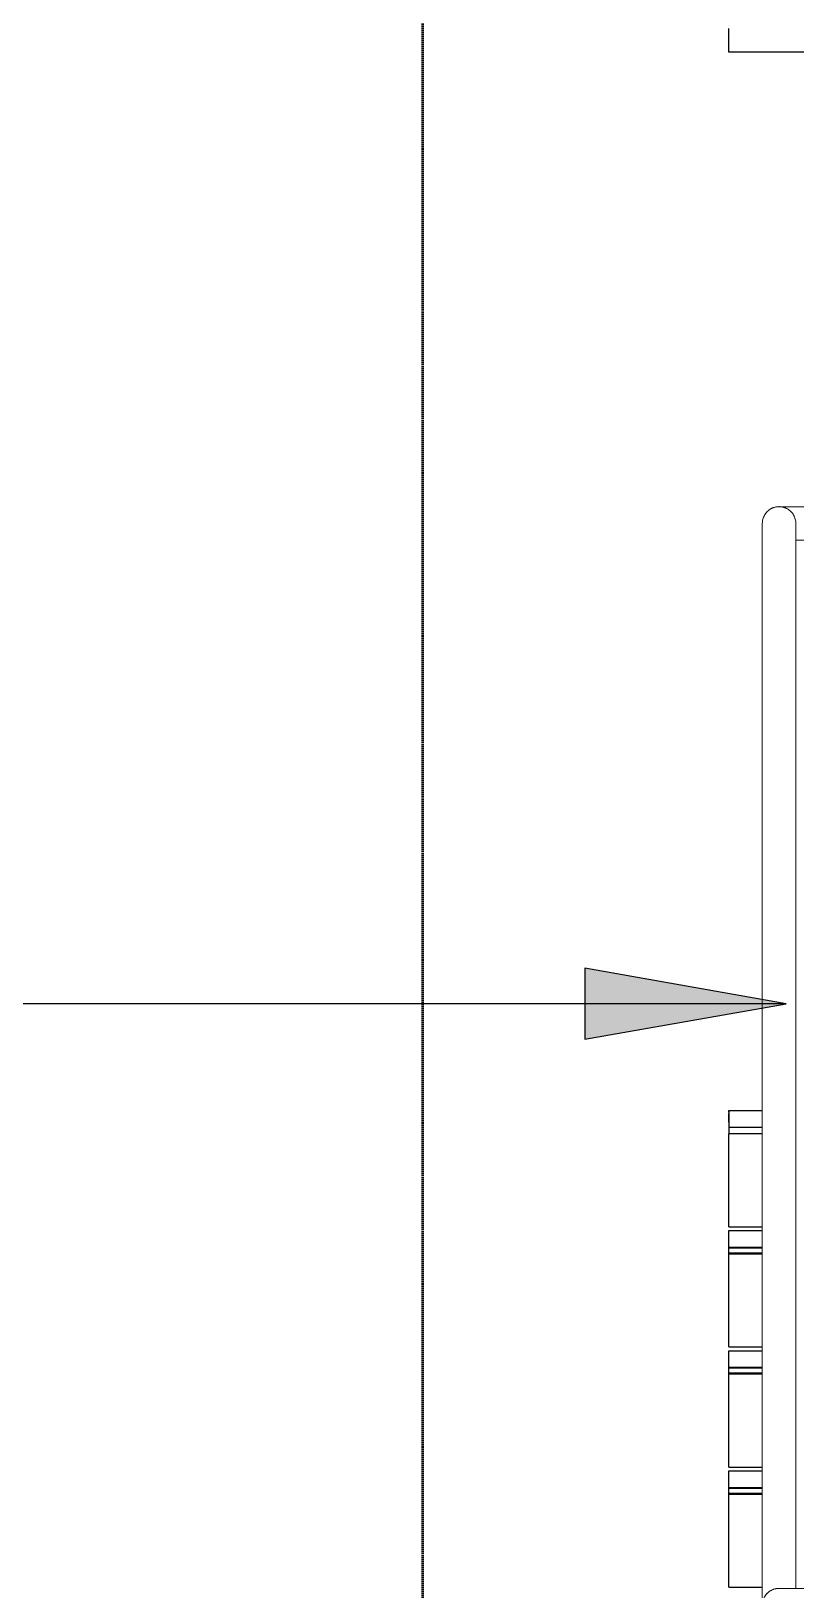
# Model space of a CAD drawing. Header units: millimetres. Extents: x -153298 to 620751, y -313239 to 250031.
# Drawn here: x 5109 to 6249, y -303879 to -301555 of the extents above; entities that cross this region are included whole.
import ezdxf

# ---------------------------------------------------------------- set-up
doc = ezdxf.new("R2010")
doc.units = ezdxf.units.MM
doc.linetypes.add('DPA_Hidden 50', pattern=[3, 2, -1])
for name, color, linetype, lineweight in [('A-ANNO-SYMB', 7, 'Continuous', 9), ('A-FLOR-HRAL', 7, 'Continuous', 25), ('S-STRS-E', 7, 'Continuous', 25), ('S-STRS-IDEN', 7, 'Continuous', 25)]:
    doc.layers.add(name, color=color, linetype=linetype, lineweight=lineweight)

# ---------------------------------------------------------------- blocks, each defined once
blk = doc.blocks.new('Railing - Post_50mm-V469-2140-01 ENTRANCE 1 ELEVATION 2')
at = {"layer": 'A-FLOR-HRAL', "color": 7, "lineweight": 9}
for p, q in [((-17522, 112000.7), (-17522, 111125.7)), ((-17472, 111125.7), (-17472, 112000.7))]:
    blk.add_line(p, q, dxfattribs=at)
blk = doc.blocks.new('Railing - Post_50mm-V538-2140-01 ENTRANCE 1 ELEVATION 2')
at = {"layer": 'A-FLOR-HRAL', "color": 7, "lineweight": 9}
for p, q in [((-18472, 107162.8), (-18472, 107342)), ((-18422, 107342), (-18422, 107187.8)), ((-18472, 106287.8), (-18422, 106287.8)), ((-18422, 106287.8), (-18472, 106287.8))]:
    blk.add_line(p, q, dxfattribs=at)
blk = doc.blocks.new('Railing - Railing-14945432-2140-01 ENTRANCE 1 ELEVATION 2')
at = {"layer": 'A-FLOR-HRAL', "color": 7, "lineweight": 9}
for p, q in [((-18472, 107965.4), (-18472, 107989.6)), ((-18472, 107989.6), (-18472, 107965.4)), ((-18472, 107965.4), (-18472, 107941.3)), ((-18472, 107941.3), (-18472, 107965.4)), ((-18472, 107960.8), (-18472, 107162.8)), ((-18422, 107187.8), (-18422, 107960.8))]:
    blk.add_line(p, q, dxfattribs=at)
at = {"color": 7, "extrusion": (0, 0, -1), "zscale": -1}
blk.add_blockref('Railing - Post_50mm-V469-2140-01 ENTRANCE 1 ELEVATION 2', (35944, -3225.2), dxfattribs=at)
blk.add_blockref('Railing - Post_50mm-V469-2140-01 ENTRANCE 1 ELEVATION 2', (35944, -3225.2), dxfattribs=at)
at = {"color": 7}
blk.add_blockref('Railing - Post_50mm-V538-2140-01 ENTRANCE 1 ELEVATION 2', (0, 0), dxfattribs=at)
blk = doc.blocks.new('Top Rail Type - Top Rail_Internal_-14945436-2140-01 ENTRANCE 1 ELEVATION 2')
at = {"layer": 'A-FLOR-HRAL', "color": 7, "lineweight": 9}
for p, q in [((-17497, 108800.4), (-18447, 108800.4)), ((-16422, 108800.4), (-17222, 108800.4)), ((-16346.4, 108800.4), (-16422, 108800.4)), ((-16346.4, 108800.4), (-16346.4, 108797.1)), ((-16346.4, 108797.1), (-16346.4, 108799.6)), ((-18472, 108775.4), (-18472, 107345.9)), ((-18422, 107345.9), (-18422, 108775.4)), ((-18422, 108750.4), (-17522, 108750.4)), ((-18472, 107345.9), (-18472, 107162.8)), ((-18422, 107187.8), (-18422, 107345.9)), ((-16422, 107187.8), (-18447, 107187.8)), ((-16321.4, 107187.8), (-16422, 107187.8)), ((-16321.4, 107187.8), (-16321.4, 107162.8)), ((-16321.4, 107162.8), (-16321.4, 107187)), ((-16321.4, 107162.8), (-16321.4, 107137.8)), ((-16321.4, 107138.7), (-16321.4, 107162.8)), ((-18447, 107137.8), (-16422, 107137.8)), ((-16422, 107137.8), (-16321.4, 107137.8))]:
    blk.add_line(p, q, dxfattribs=at)
for points, knots in [([(-18422, 108775.4), (-18422, 108777.6), (-18422.6, 108782), (-18425.1, 108788.1), (-18429.1, 108793.3), (-18434.4, 108797.3), (-18440.5, 108799.9), (-18449.2, 108801), (-18457.9, 108798.7), (-18464.9, 108793.3), (-18468.9, 108788.1), (-18471.4, 108782), (-18472, 108777.6), (-18472, 108775.4)], [0, 0, 0, 0, 0.083333, 0.166667, 0.25, 0.333333, 0.416667, 0.5, 0.666667, 0.75, 0.833333, 0.916667, 1, 1, 1, 1]), ([(-18422, 108775.4), (-18422, 108777.6), (-18422.5, 108780.9), (-18423.9, 108785), (-18425.3, 108788), (-18426.8, 108790.2), (-18428.2, 108791.9), (-18429.7, 108793.5), (-18431.8, 108795.3), (-18434, 108796.8), (-18436, 108797.9), (-18437.4, 108798.5), (-18439, 108799.1), (-18440.5, 108799.6), (-18442.1, 108800), (-18443.8, 108800.2), (-18445.4, 108800.4), (-18447, 108800.5), (-18448.7, 108800.4), (-18450.3, 108800.2), (-18451.9, 108800), (-18453.5, 108799.6), (-18455.1, 108799.1), (-18456.6, 108798.5), (-18458.1, 108797.9), (-18459.5, 108797.1), (-18460.9, 108796.2), (-18462.7, 108795), (-18464.3, 108793.5), (-18465.8, 108791.9), (-18467.2, 108790.2), (-18468.7, 108788), (-18470.2, 108785), (-18471.6, 108780.9), (-18472, 108777.6), (-18472, 108775.4)], [0, 0, 0, 0, 0.083333, 0.125, 0.166667, 0.208333, 0.229167, 0.25, 0.291667, 0.333333, 0.354167, 0.375, 0.395833, 0.416667, 0.4375, 0.458333, 0.479167, 0.5, 0.520833, 0.541667, 0.5625, 0.583333, 0.604167, 0.625, 0.645833, 0.666667, 0.6875, 0.708333, 0.75, 0.770833, 0.791667, 0.833333, 0.875, 0.916667, 1, 1, 1, 1]), ([(-18447, 107187.8), (-18447.6, 107187.8), (-18448.6, 107187.8), (-18450.3, 107187.6), (-18451.9, 107187.4), (-18453.5, 107187), (-18455.1, 107186.5), (-18456.6, 107185.9), (-18458.1, 107185.3), (-18459.5, 107184.5), (-18460.9, 107183.6), (-18462.7, 107182.4), (-18464.3, 107180.9), (-18465.8, 107179.3), (-18467.2, 107177.6), (-18468.7, 107175.4), (-18470.2, 107172.4), (-18471.6, 107168.3), (-18472, 107165), (-18472, 107162.8)], [0.5, 0.5, 0.5, 0.5, 0.5208333, 0.5416667, 0.5625, 0.5833333, 0.6041667, 0.625, 0.6458333, 0.6666667, 0.6875, 0.7083333, 0.75, 0.7708333, 0.7916667, 0.8333333, 0.875, 0.9166667, 1, 1, 1, 1]), ([(-18447, 107187.8), (-18451.4, 107187.8), (-18457.9, 107186.1), (-18464.9, 107180.7), (-18468.9, 107175.5), (-18471.4, 107169.4), (-18472, 107165), (-18472, 107162.8)], [0.5, 0.5, 0.5, 0.5, 0.6666667, 0.75, 0.8333333, 0.9166667, 1, 1, 1, 1]), ([(-18472, 107162.8), (-18472, 107160.6), (-18471.6, 107157.4), (-18470.2, 107153.2), (-18468.7, 107150.3), (-18467.2, 107148), (-18465.8, 107146.3), (-18465.1, 107145.5), (-18464.7, 107145.1)], [0, 0, 0, 0, 0.0833333, 0.125, 0.1666667, 0.2083333, 0.2291667, 0.25, 0.25, 0.25, 0.25])]:
    blk.add_open_spline(points, degree=3, knots=knots, dxfattribs=at)

msp = doc.modelspace()

# ---------------------------------------------------------------- hatches: boundary and pattern name
at = {"layer": 'S-STRS-IDEN'}
msp.add_hatch(color=7, dxfattribs=at).paths.add_polyline_path([(6234.727, -303005.2263), (5934.727, -302952.3282), (5934.727, -303058.1244)])

# ---------------------------------------------------------------- linework, layer by layer
at = {"layer": 'A-ANNO-SYMB', "color": 7, "linetype": 'DPA_Hidden 50', "lineweight": 50}
msp.add_line((5692.5928, -296351.0671), (5692.5928, -305663.4811), dxfattribs=at)
at = {"layer": 'S-STRS-E', "color": 7}
for p, q in [((6149.1524, -301586.667), (6149.1524, -301551.667)), ((6149.1524, -301586.667), (6149.1524, -301551.667)), ((8449.1524, -301586.667), (6149.1524, -301586.667)), ((6149.1524, -303164.2756), (6199.1524, -303164.2756)), ((6149.1524, -303164.2756), (6149.1524, -303189.2756)), ((6149.1524, -303166.7756), (6149.1524, -303164.2756)), ((6149.1524, -303166.7756), (6149.1524, -303164.2756)), ((6149.1524, -303166.7756), (6149.1524, -303164.2756)), ((6149.1524, -303166.7756), (6149.1524, -303164.2756)), ((6149.1524, -303166.7756), (6149.1524, -303164.2756)), ((6149.1524, -303164.2756), (6199.1524, -303164.2756)), ((6149.1524, -303164.2756), (6199.1524, -303164.2756)), ((6149.1524, -303164.2756), (6199.1524, -303164.2756)), ((6149.1524, -303164.2756), (6199.1524, -303164.2756)), ((6149.1524, -303164.2756), (6199.1524, -303164.2756)), ((6149.1524, -303169.2756), (6149.1524, -303199.2756)), ((6149.1524, -303179.2756), (6149.1524, -303169.2756)), ((6149.1524, -303181.7756), (6149.1524, -303179.2756)), ((6149.1524, -303189.2756), (6199.1524, -303189.2756)), ((6199.1524, -303199.2756), (6149.1524, -303199.2756)), ((6149.1524, -303337.7156), (6149.1524, -303199.2756)), ((6199.1524, -303199.2756), (6149.1524, -303199.2756)), ((6149.1524, -303337.7156), (6199.1524, -303337.7156)), ((6149.1524, -303348.9544), (6149.1524, -303343.4544)), ((6149.1524, -303343.4544), (6199.1524, -303343.4544)), ((6149.1524, -303368.4544), (6149.1524, -303343.4544)), ((6149.1524, -303345.9544), (6149.1524, -303343.4544)), ((6149.1524, -303345.9544), (6149.1524, -303343.4544)), ((6149.1524, -303345.9544), (6149.1524, -303343.4544)), ((6149.1524, -303345.9544), (6149.1524, -303343.4544)), ((6149.1524, -303345.9544), (6149.1524, -303343.4544)), ((6149.1524, -303343.4544), (6199.1524, -303343.4544)), ((6149.1524, -303343.4544), (6199.1524, -303343.4544)), ((6149.1524, -303343.4544), (6199.1524, -303343.4544)), ((6149.1524, -303343.4544), (6199.1524, -303343.4544)), ((6149.1524, -303343.4544), (6199.1524, -303343.4544)), ((6149.1524, -303343.4544), (6199.1524, -303343.4544)), ((6149.1524, -303358.4544), (6149.1524, -303348.4544)), ((6149.1524, -303368.9544), (6149.1524, -303348.9544)), ((6149.1524, -303357.9544), (6149.1524, -303348.9544)), ((6149.1524, -303361.4544), (6149.1524, -303357.9544)), ((6149.1524, -303360.9544), (6149.1524, -303358.4544)), ((6199.1524, -303368.4544), (6149.1524, -303368.4544)), ((6149.1524, -303376.4544), (6149.1524, -303368.9544)), ((6149.1524, -303368.9544), (6199.1524, -303368.9544)), ((6149.1524, -303368.9544), (6199.1524, -303368.9544)), ((6149.1524, -303378.4544), (6149.1524, -303376.4544)), ((6149.1524, -303376.4544), (6199.1524, -303376.4544)), ((6149.1524, -303516.8944), (6149.1524, -303378.4544)), ((6199.1524, -303378.4544), (6149.1524, -303378.4544)), ((6199.1524, -303378.4544), (6149.1524, -303378.4544)), ((6149.1524, -303516.8944), (6199.1524, -303516.8944)), ((6149.1524, -303528.1331), (6149.1524, -303522.6331)), ((6149.1524, -303522.6331), (6199.1524, -303522.6331)), ((6149.1524, -303547.6331), (6149.1524, -303522.6331)), ((6149.1524, -303525.1331), (6149.1524, -303522.6331)), ((6149.1524, -303525.1331), (6149.1524, -303522.6331)), ((6149.1524, -303525.1331), (6149.1524, -303522.6331)), ((6149.1524, -303525.1331), (6149.1524, -303522.6331)), ((6149.1524, -303525.1331), (6149.1524, -303522.6331)), ((6149.1524, -303522.6331), (6199.1524, -303522.6331)), ((6149.1524, -303522.6331), (6199.1524, -303522.6331)), ((6149.1524, -303522.6331), (6199.1524, -303522.6331)), ((6149.1524, -303522.6331), (6199.1524, -303522.6331)), ((6149.1524, -303522.6331), (6199.1524, -303522.6331)), ((6149.1524, -303522.6331), (6199.1524, -303522.6331)), ((6149.1524, -303537.6331), (6149.1524, -303527.6331)), ((6149.1524, -303548.1331), (6149.1524, -303528.1331)), ((6149.1524, -303537.1331), (6149.1524, -303528.1331)), ((6149.1524, -303540.6331), (6149.1524, -303537.1331)), ((6149.1524, -303540.1331), (6149.1524, -303537.6331)), ((6199.1524, -303547.6331), (6149.1524, -303547.6331)), ((6149.1524, -303555.6331), (6149.1524, -303548.1331)), ((6149.1524, -303548.1331), (6199.1524, -303548.1331)), ((6149.1524, -303548.1331), (6199.1524, -303548.1331)), ((6149.1524, -303557.6331), (6149.1524, -303555.6331)), ((6149.1524, -303555.6331), (6199.1524, -303555.6331)), ((6149.1524, -303696.0731), (6149.1524, -303557.6331)), ((6199.1524, -303557.6331), (6149.1524, -303557.6331)), ((6199.1524, -303557.6331), (6149.1524, -303557.6331)), ((6149.1524, -303696.0731), (6199.1524, -303696.0731)), ((6149.1524, -303707.3119), (6149.1524, -303701.8119)), ((6149.1524, -303701.8119), (6199.1524, -303701.8119)), ((6149.1524, -303726.8119), (6149.1524, -303701.8119)), ((6149.1524, -303704.3119), (6149.1524, -303701.8119)), ((6149.1524, -303704.3119), (6149.1524, -303701.8119)), ((6149.1524, -303704.3119), (6149.1524, -303701.8119)), ((6149.1524, -303704.3119), (6149.1524, -303701.8119)), ((6149.1524, -303704.3119), (6149.1524, -303701.8119)), ((6149.1524, -303701.8119), (6199.1524, -303701.8119)), ((6149.1524, -303701.8119), (6199.1524, -303701.8119)), ((6149.1524, -303701.8119), (6199.1524, -303701.8119)), ((6149.1524, -303701.8119), (6199.1524, -303701.8119)), ((6149.1524, -303701.8119), (6199.1524, -303701.8119)), ((6149.1524, -303701.8119), (6199.1524, -303701.8119)), ((6149.1524, -303716.8119), (6149.1524, -303706.8119)), ((6149.1524, -303727.3119), (6149.1524, -303707.3119)), ((6149.1524, -303716.3119), (6149.1524, -303707.3119)), ((6149.1524, -303719.8119), (6149.1524, -303716.3119)), ((6149.1524, -303719.3119), (6149.1524, -303716.8119)), ((6199.1524, -303726.8119), (6149.1524, -303726.8119)), ((6149.1524, -303734.8119), (6149.1524, -303727.3119)), ((6149.1524, -303727.3119), (6199.1524, -303727.3119)), ((6149.1524, -303727.3119), (6199.1524, -303727.3119)), ((6149.1524, -303736.8119), (6149.1524, -303734.8119)), ((6149.1524, -303734.8119), (6199.1524, -303734.8119)), ((6149.1524, -303875.2519), (6149.1524, -303736.8119)), ((6199.1524, -303736.8119), (6149.1524, -303736.8119)), ((6199.1524, -303736.8119), (6149.1524, -303736.8119)), ((6149.1524, -303875.2519), (6199.1524, -303875.2519))]:
    msp.add_line(p, q, dxfattribs=at)
at = {"layer": 'S-STRS-IDEN', "color": 7}
for p, q in [((6234.727, -303005.2263), (5934.727, -302952.3282)), ((5934.727, -302952.3282), (5934.727, -303058.1244)), ((6234.727, -303005.2263), (1962.6149, -303005.2263)), ((5934.727, -303058.1244), (6234.727, -303005.2263))]:
    msp.add_line(p, q, dxfattribs=at)

# ---------------------------------------------------------------- block references
at = {"layer": 'A-FLOR-HRAL', "color": 7, "lineweight": 9}
for name in ['Top Rail Type - Top Rail_Internal_-14945436-2140-01 ENTRANCE 1 ELEVATION 2', 'Railing - Railing-14945432-2140-01 ENTRANCE 1 ELEVATION 2']:
    msp.add_blockref(name, (24671.1729, -411064.7103), dxfattribs=at)

doc.saveas('drawing.dxf')
